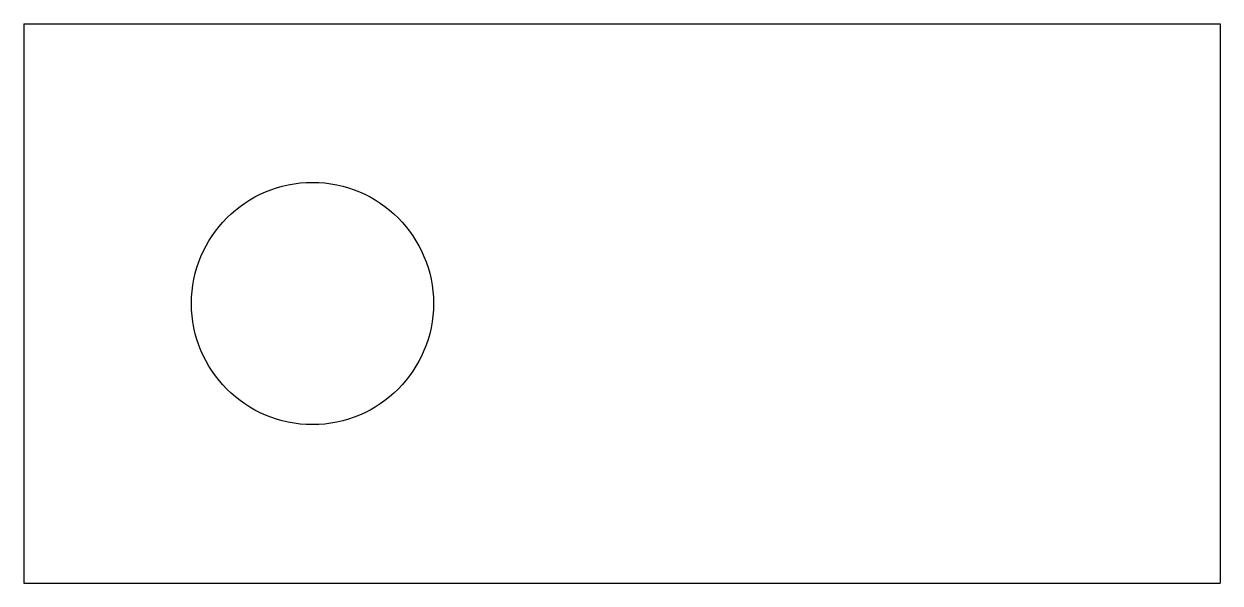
# Model space of a CAD drawing. Header units: millimetres. Extents: x 0 to 25.7, y 0 to 12.
import ezdxf

# ---------------------------------------------------------------- set-up
doc = ezdxf.new("R2010")
doc.units = ezdxf.units.MM

msp = doc.modelspace()

# ---------------------------------------------------------------- linework, layer by layer
for p, q in [((0, 12, 2.5), (25.7, 12, 2.5)), ((0, 12, 2.5), (0, 0, 2.5)), ((25.7, 12, 2.5), (25.7, 0, 2.5)), ((0, 0, 2.5), (25.7, 0, 2.5))]:
    msp.add_line(p, q)
msp.add_circle((6.2, 6, 2.5), 2.6)

doc.saveas('drawing.dxf')
